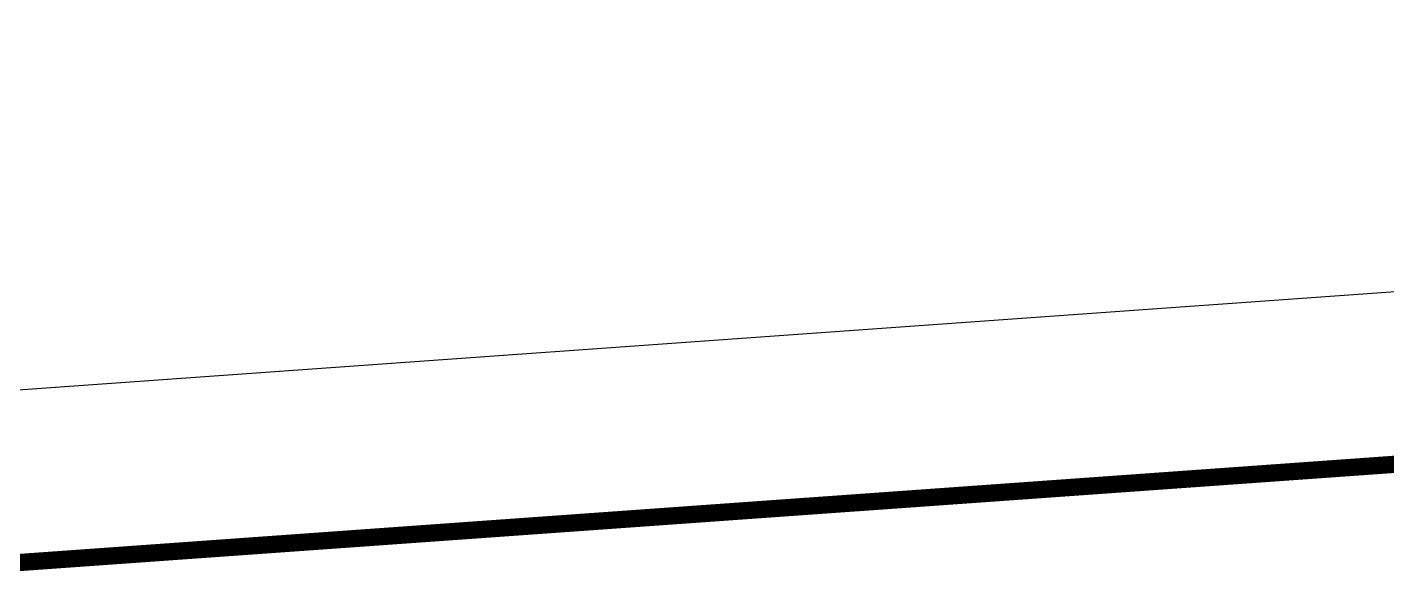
# Model space of a CAD drawing. Header units: metres. Extents: x 1851758 to 1852050, y 5187822 to 5188223.
# Drawn here: x 1851941.89 to 1851949.77, y 5187889.21 to 5187892.36 of the extents above; entities that cross this region are included whole.
import ezdxf

# ---------------------------------------------------------------- set-up
doc = ezdxf.new("R2010")
doc.units = ezdxf.units.M
doc.header["$LTSCALE"] = 2.5
for name, color, linetype, lineweight in [('PRO_PAR', 1, 'CONTINUOUS', 35), ('PRO_PAR_DA', 1, 'CONTINUOUS', 35), ('PRO_PAR_SURF', 157, 'CONTINUOUS', 20)]:
    doc.layers.add(name, color=color, linetype=linetype, lineweight=lineweight)
doc.layers.add('PRO_PAR_CONT_DA', color=40, linetype='CONTINUOUS', plot=False)
doc.layers.add('PRO_PAR_CONT_DA_D', color=7, linetype='CONTINUOUS', plot=False)

msp = doc.modelspace()

# ---------------------------------------------------------------- linework, layer by layer
at = {"layer": 'PRO_PAR', "const_width": 0.1, "flags": 128}
msp.add_lwpolyline([(1851900.327, 5187886.29), (1851978.0774, 5187891.8445)], dxfattribs=at)
at = {"layer": 'PRO_PAR_CONT_DA', "flags": 128}
msp.add_lwpolyline([(1851978.0774, 5187891.8445), (1851978.221, 5187892.2356), (1851977.132, 5187910.471), (1851898.9931, 5187904.8577), (1851900.327, 5187886.29)], close=True, dxfattribs=at)
at = {"layer": 'PRO_PAR_CONT_DA_D', "flags": 128}
msp.add_lwpolyline([(1851977.1865, 5187892.7834), (1851976.1941, 5187909.4011), (1851900.0622, 5187903.9319), (1851901.2528, 5187887.3587)], close=True, dxfattribs=at)
at = {"layer": 'PRO_PAR_DA', "flags": 128}
msp.add_lwpolyline([(1851900.327, 5187886.29), (1851978.0774, 5187891.8445)], dxfattribs=at)
at = {"layer": 'PRO_PAR_SURF', "flags": 128}
msp.add_lwpolyline([(1851977.132, 5187910.471), (1851978.221, 5187892.2356), (1851978.0774, 5187891.8445), (1851900.327, 5187886.29), (1851898.9931, 5187904.8577)], close=True, dxfattribs=at)

doc.saveas('drawing.dxf')
